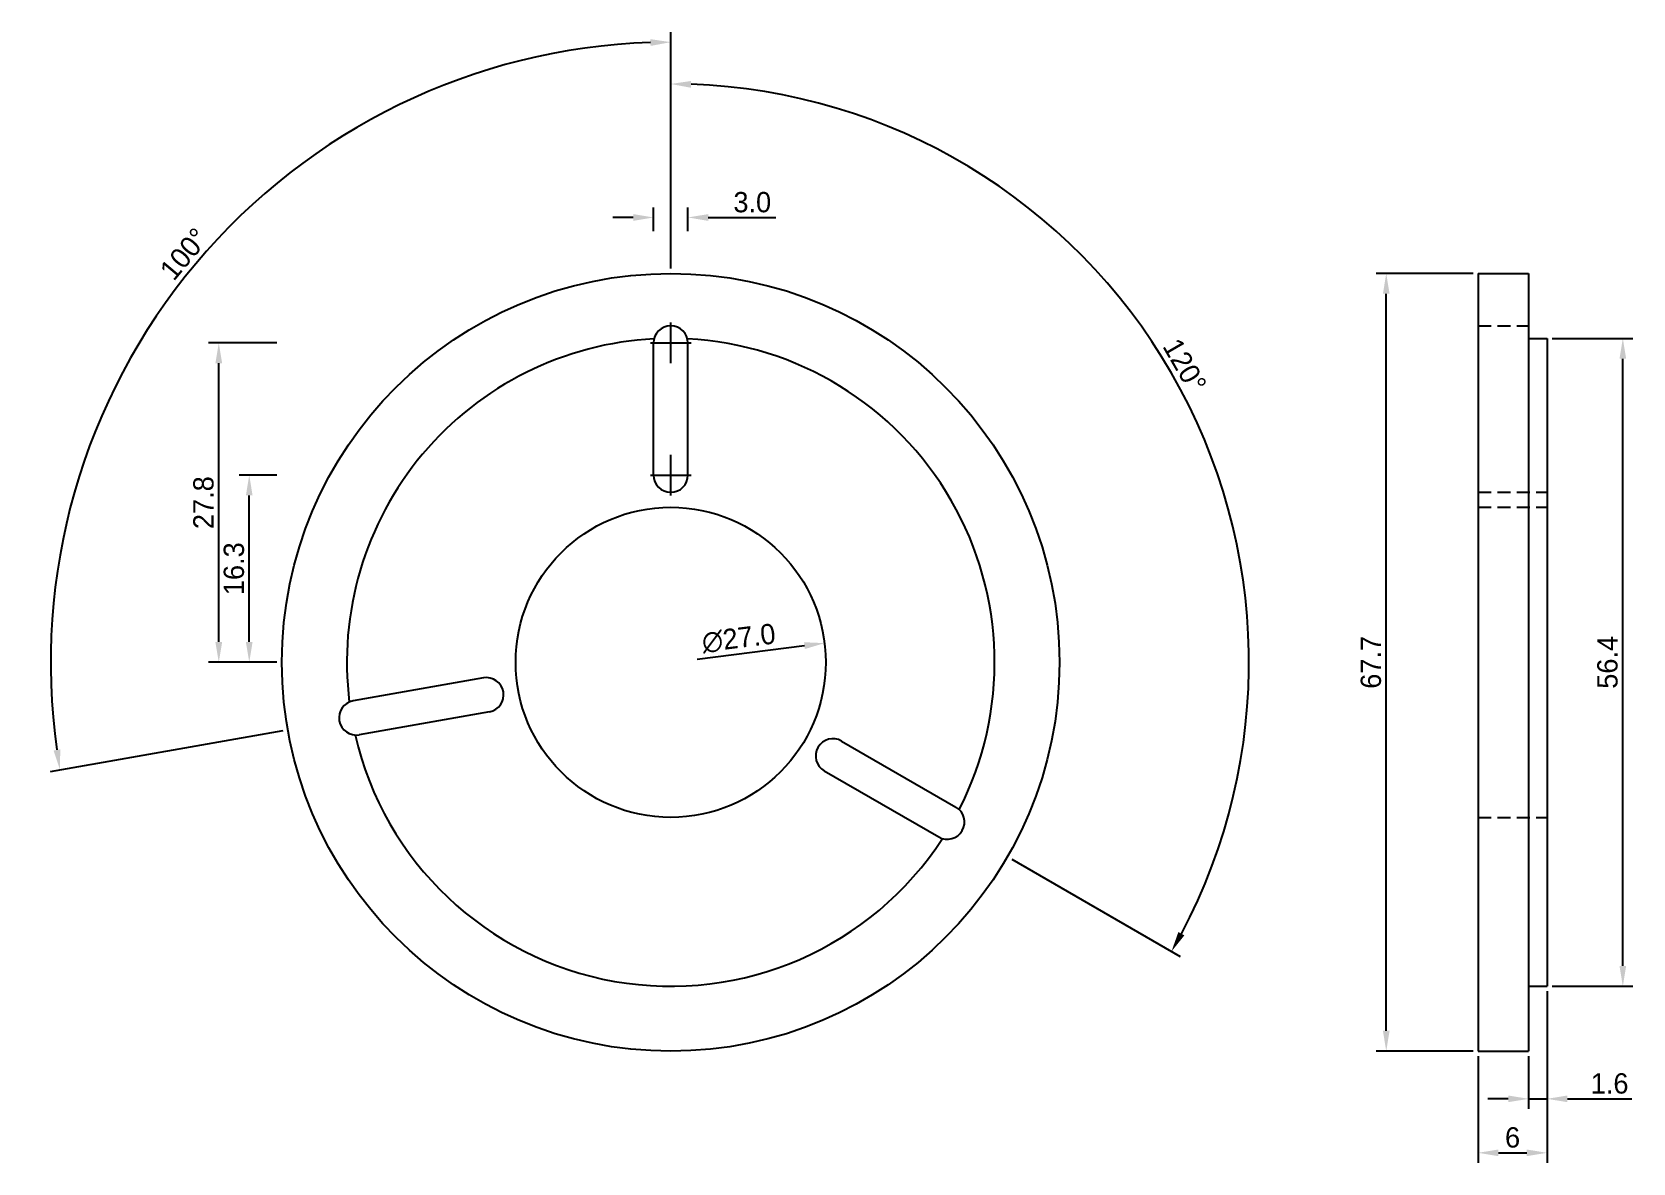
# Model space of a CAD drawing. Extents: x 44 to 184, y 56 to 155.
import ezdxf

# ---------------------------------------------------------------- set-up
doc = ezdxf.new("R2010")
doc.units = 0
doc.header["$LTSCALE"] = 0.707071
doc.linetypes.add('HIDDEN', pattern=[9.525, 6.35, -3.175])
doc.layers.get('0').update_dxf_attribs({"linetype": 'CONTINUOUS'})
doc.layers.get('DEFPOINTS').update_dxf_attribs({"linetype": 'CONTINUOUS'})
doc.layers.add('DIMS', color=254, linetype='CONTINUOUS')
doc.dimstyles.new('STANDARD_WS', dxfattribs={"dimscale": 0.707071, "dimtxt": 2.5, "dimasz": 2.5, "dimexe": 1.25, "dimexo": 0.625, "dimtad": 1, "dimdec": 1, "dimtxsty": 'STANDARD', "dimcen": 2.5, "dimazin": 3, "dimtfac": 1, "dimtdec": 1, "dimtmove": 0, "dimatfit": 3, "dimtolj": 1, "dimtzin": 0})

# ---------------------------------------------------------------- blocks, each defined once
blk = doc.blocks.new('*D0')
at = {"color": 0, "linetype": 'BYBLOCK'}
for p, q in [((176.3, 71.36), (176.3, 56.42)), ((170.3, 65.71), (170.3, 56.42)), ((172.07, 57.3), (174.53, 57.3))]:
    blk.add_line(p, q, dxfattribs=at)
for points in [[(172.07, 57.59), (172.07, 57.01), (170.3, 57.3)], [(174.53, 57.59), (174.53, 57.01), (176.3, 57.3)]]:
    blk.add_solid(points, dxfattribs=at)
at = {"layer": 'DEFPOINTS', "color": 0, "linetype": 'BYBLOCK'}
for p in [(176.3, 71.8), (170.3, 66.15), (176.3, 57.3)]:
    blk.add_point(p, dxfattribs=at)
at = {"color": 0, "linetype": 'BYBLOCK', "insert": (173.3, 58.63), "char_height": 1.768, "attachment_point": 5}
blk.add_mtext('\\A1;6', dxfattribs=at)
blk = doc.blocks.new('*D1')
at = {"color": 0, "linetype": 'BYBLOCK'}
for p, q in [((176.3, 71.36), (176.3, 61.12)), ((174.7, 65.71), (174.7, 61.12)), ((172.93, 62), (171.16, 62)), ((174.7, 62), (176.3, 62)), ((178.07, 62), (183.67, 62))]:
    blk.add_line(p, q, dxfattribs=at)
for points in [[(172.93, 62.29), (172.93, 61.71), (174.7, 62)], [(178.07, 62.29), (178.07, 61.71), (176.3, 62)]]:
    blk.add_solid(points, dxfattribs=at)
at = {"layer": 'DEFPOINTS', "color": 0, "linetype": 'BYBLOCK'}
for p in [(176.3, 71.8), (174.7, 66.15), (176.3, 62)]:
    blk.add_point(p, dxfattribs=at)
at = {"color": 0, "linetype": 'BYBLOCK', "insert": (181.75, 63.33), "char_height": 1.768, "attachment_point": 5}
blk.add_mtext('\\A1;1.6', dxfattribs=at)
blk = doc.blocks.new('*D2')
at = {"color": 0, "linetype": 'BYBLOCK'}
blk.add_line((102.29, 100.29), (111.64, 101.46), dxfattribs=at)
blk.add_solid([(111.61, 101.75), (111.68, 101.16), (113.4, 101.67)], dxfattribs=at)
at = {"layer": 'DEFPOINTS', "color": 0, "linetype": 'BYBLOCK'}
for p in [(113.4, 101.67), (86.6, 98.33)]:
    blk.add_point(p, dxfattribs=at)
at = {"color": 0, "linetype": 'BYBLOCK', "insert": (105.92, 102.08), "char_height": 1.768, "attachment_point": 5, "rotation": 7.125}
blk.add_mtext('\\A1;∅27.0', dxfattribs=at)
blk = doc.blocks.new('*D5')
at = {"color": 0, "linetype": 'BYBLOCK'}
for p, q in [((98.5, 137.54), (98.5, 139.61)), ((101.5, 137.54), (101.5, 139.61)), ((96.73, 138.73), (94.96, 138.73)), ((103.27, 138.73), (109.16, 138.73))]:
    blk.add_line(p, q, dxfattribs=at)
for points in [[(96.73, 139.02), (96.73, 138.43), (98.5, 138.73)], [(103.27, 139.02), (103.27, 138.43), (101.5, 138.73)]]:
    blk.add_solid(points, dxfattribs=at)
at = {"layer": 'DEFPOINTS', "color": 0, "linetype": 'BYBLOCK'}
for p in [(101.5, 138.73), (98.5, 137.1), (101.5, 137.1)]:
    blk.add_point(p, dxfattribs=at)
at = {"color": 0, "linetype": 'BYBLOCK', "insert": (107.1, 140.05), "char_height": 1.768, "attachment_point": 5}
blk.add_mtext('\\A1;3.0', dxfattribs=at)
blk = doc.blocks.new('*D6')
at = {"color": 0, "linetype": 'BYBLOCK'}
for p, q in [((100, 134.29), (100, 154.87)), ((66.23, 94.05), (45.96, 90.47))]:
    blk.add_line(p, q, dxfattribs=at)
blk.add_arc((100, 100), 53.99, 91.8761, 188.1239, dxfattribs=at)
for points in [[(98.23, 154.25), (98.24, 153.66), (100, 153.99)], [(46.84, 92.42), (46.26, 92.32), (46.83, 90.63)]]:
    blk.add_solid(points, dxfattribs=at)
at = {"layer": 'DEFPOINTS', "color": 0, "linetype": 'BYBLOCK'}
for p in [(70.33, 145.11), (100, 133.85), (100, 113.5), (83.95, 97.17), (66.66, 94.12)]:
    blk.add_point(p, dxfattribs=at)
at = {"color": 0, "linetype": 'BYBLOCK', "insert": (57.63, 135.55), "char_height": 1.768, "attachment_point": 5, "rotation": 50}
blk.add_mtext('\\A1;100°', dxfattribs=at)
blk = doc.blocks.new('*D7')
at = {"color": 0, "linetype": 'BYBLOCK'}
for p, q in [((100, 134.29), (100, 151.23)), ((129.7, 82.85), (144.37, 74.38))]:
    blk.add_line(p, q, dxfattribs=at)
blk.add_arc((100, 100), 50.35, 332.0118, 87.9882, dxfattribs=at)
for points in [[(101.76, 150.02), (101.77, 150.61), (100, 150.35)], [(144.72, 76.23), (144.2, 76.52), (143.6, 74.83)]]:
    blk.add_solid(points, dxfattribs=at)
at = {"layer": 'DEFPOINTS', "color": 0, "linetype": 'BYBLOCK'}
for p in [(100, 133.85), (100, 113.5), (149.58, 108.74), (114.12, 91.85), (129.31, 83.08)]:
    blk.add_point(p, dxfattribs=at)
at = {"color": 0, "linetype": 'BYBLOCK', "insert": (144.75, 125.84), "char_height": 1.768, "attachment_point": 5, "rotation": 300}
blk.add_mtext('\\A1;120°', dxfattribs=at)
blk = doc.blocks.new('*D8')
at = {"color": 0, "linetype": 'BYBLOCK'}
for p, q in [((65.71, 116.3), (62.42, 116.3)), ((63.3, 101.77), (63.3, 114.53)), ((65.71, 100), (62.42, 100))]:
    blk.add_line(p, q, dxfattribs=at)
for points in [[(63.01, 114.53), (63.59, 114.53), (63.3, 116.3)], [(63.01, 101.77), (63.59, 101.77), (63.3, 100)]]:
    blk.add_solid(points, dxfattribs=at)
at = {"layer": 'DEFPOINTS', "color": 0, "linetype": 'BYBLOCK'}
for p in [(63.3, 116.3), (66.15, 116.3), (66.15, 100)]:
    blk.add_point(p, dxfattribs=at)
at = {"color": 0, "linetype": 'BYBLOCK', "insert": (61.97, 108.15), "char_height": 1.768, "attachment_point": 5, "rotation": 90}
blk.add_mtext('\\A1;16.3', dxfattribs=at)
blk = doc.blocks.new('*D9')
at = {"color": 0, "linetype": 'BYBLOCK'}
for p, q in [((65.71, 127.8), (59.76, 127.8)), ((60.65, 101.77), (60.65, 126.03)), ((65.71, 100), (59.76, 100))]:
    blk.add_line(p, q, dxfattribs=at)
for points in [[(60.35, 126.03), (60.94, 126.03), (60.65, 127.8)], [(60.35, 101.77), (60.94, 101.77), (60.65, 100)]]:
    blk.add_solid(points, dxfattribs=at)
at = {"layer": 'DEFPOINTS', "color": 0, "linetype": 'BYBLOCK'}
for p in [(60.65, 127.8), (66.15, 127.8), (66.15, 100)]:
    blk.add_point(p, dxfattribs=at)
at = {"color": 0, "linetype": 'BYBLOCK', "insert": (59.32, 113.9), "char_height": 1.768, "attachment_point": 5, "rotation": 90}
blk.add_mtext('\\A1;27.8', dxfattribs=at)
blk = doc.blocks.new('*D10')
at = {"color": 0, "linetype": 'BYBLOCK'}
for p, q in [((176.74, 128.2), (183.78, 128.2)), ((182.9, 73.57), (182.9, 126.43)), ((176.74, 71.8), (183.78, 71.8))]:
    blk.add_line(p, q, dxfattribs=at)
for points in [[(182.61, 126.43), (183.19, 126.43), (182.9, 128.2)], [(182.61, 73.57), (183.19, 73.57), (182.9, 71.8)]]:
    blk.add_solid(points, dxfattribs=at)
at = {"layer": 'DEFPOINTS', "color": 0, "linetype": 'BYBLOCK'}
for p in [(176.3, 128.2), (182.9, 128.2), (176.3, 71.8)]:
    blk.add_point(p, dxfattribs=at)
at = {"color": 0, "linetype": 'BYBLOCK', "insert": (181.57, 100), "char_height": 1.768, "attachment_point": 5, "rotation": 90}
blk.add_mtext('\\A1;56.4', dxfattribs=at)
blk = doc.blocks.new('*D11')
at = {"color": 0, "linetype": 'BYBLOCK'}
for p, q in [((169.86, 133.85), (161.42, 133.85)), ((162.3, 67.92), (162.3, 132.08)), ((169.86, 66.15), (161.42, 66.15))]:
    blk.add_line(p, q, dxfattribs=at)
for points in [[(162.01, 132.08), (162.59, 132.08), (162.3, 133.85)], [(162.01, 67.92), (162.59, 67.92), (162.3, 66.15)]]:
    blk.add_solid(points, dxfattribs=at)
at = {"layer": 'DEFPOINTS', "color": 0, "linetype": 'BYBLOCK'}
for p in [(162.3, 133.85), (170.3, 133.85), (170.3, 66.15)]:
    blk.add_point(p, dxfattribs=at)
at = {"color": 0, "linetype": 'BYBLOCK', "insert": (160.97, 100), "char_height": 1.768, "attachment_point": 5, "rotation": 90}
blk.add_mtext('\\A1;67.7', dxfattribs=at)

msp = doc.modelspace()

# ---------------------------------------------------------------- linework, layer by layer
for p, q in [((170.3, 133.85), (170.3, 66.15)), ((170.3, 133.85), (174.7, 133.85)), ((174.7, 133.85), (174.7, 66.15)), ((100, 126.03), (100, 129.57)), ((98.23, 127.8), (101.77, 127.8)), ((98.5, 116.3), (98.5, 127.8)), ((101.5, 116.3), (101.5, 127.8)), ((174.7, 128.2), (176.3, 128.2)), ((176.3, 128.2), (176.3, 71.8)), ((100, 114.53), (100, 118.07)), ((98.23, 116.3), (101.77, 116.3)), ((83.69, 98.65), (72.36, 96.65)), ((84.21, 95.69), (72.88, 93.7)), ((114.87, 93.15), (124.83, 87.4)), ((113.37, 90.55), (123.33, 84.8)), ((174.7, 71.8), (176.3, 71.8)), ((170.3, 66.15), (174.7, 66.15))]:
    msp.add_line(p, q)
at = {"linetype": 'HIDDEN', "ltscale": 0.25}
for p, q in [((170.3, 129.3), (174.7, 129.3)), ((170.3, 114.8), (176.3, 114.8)), ((170.3, 113.5), (176.3, 113.5)), ((170.3, 86.5), (176.3, 86.5))]:
    msp.add_line(p, q, dxfattribs=at)
for radius in [33.85, 13.5]:
    msp.add_circle((100, 100), radius)
for centre, radius, start, end in [((100, 127.8), 1.5, 0, 180), ((100, 100), 28.2, 92.9587, 187.0413), ((100, 100), 28.2, 332.9587, 87.0413), ((100, 116.3), 1.5, 180, 0), ((83.95, 97.17), 1.5, 280, 100), ((72.62, 95.17), 1.5, 100, 280), ((100, 100), 28.2, 192.9587, 327.0413), ((114.12, 91.85), 1.5, 60, 240), ((124.08, 86.1), 1.5, 240, 60)]:
    msp.add_arc(centre, radius, start, end)

# ---------------------------------------------------------------- dimensions: what is measured, and where the dimension line sits
at = {"layer": 'DIMS'}
for base, line1, picture, middle in [((70.33, 145.11), ((83.95, 97.17), (66.66, 94.12)), '*D6', (57.63, 135.55)), ((149.58, 108.74), ((114.12, 91.85), (129.31, 83.08)), '*D7', (144.75, 125.84))]:
    dim = msp.add_angular_dim_2l(base=base, line1=line1, line2=((100, 113.5), (100, 133.85)), dimstyle='STANDARD_WS', override={"dimdec": 0, "dimtdec": 0}, dxfattribs=at)
    dim.commit()
    dim.dimension.update_dxf_attribs({"geometry": picture, "text_midpoint": middle})
dim = msp.add_linear_dim(base=(101.5, 138.73), p1=(98.5, 137.1), p2=(101.5, 137.1), text='<>.0', dimstyle='STANDARD_WS', override={"dimtofl": 0}, dxfattribs=at)
dim.commit()
dim.dimension.update_dxf_attribs({"geometry": '*D5', "text_midpoint": (107.1, 138.73), "dimtype": 160})
for base, p1, p2, picture, middle in [((162.3, 133.85), (170.3, 66.15), (170.3, 133.85), '*D11', (160.97, 100)), ((60.65, 127.8), (66.15, 100), (66.15, 127.8), '*D9', (59.32, 113.9)), ((182.9, 128.2), (176.3, 71.8), (176.3, 128.2), '*D10', (181.57, 100)), ((63.3, 116.3), (66.15, 100), (66.15, 116.3), '*D8', (61.97, 108.15))]:
    dim = msp.add_linear_dim(base=base, p1=p1, p2=p2, angle=90, dimstyle='STANDARD_WS', dxfattribs=at)
    dim.commit()
    dim.dimension.update_dxf_attribs({"geometry": picture, "text_midpoint": middle})
dim = msp.add_diameter_dim_2p(p1=(86.6, 98.33), p2=(113.4, 101.67), text='<>.0', dimstyle='STANDARD_WS', dxfattribs=at)
dim.commit()
dim.dimension.update_dxf_attribs({"geometry": '*D2', "text_midpoint": (106.09, 100.76), "dimtype": 163})
for base, p1, picture, middle in [((176.3, 57.3), (170.3, 66.15), '*D0', (173.3, 58.63)), ((176.3, 62), (174.7, 66.15), '*D1', (181.75, 63.33))]:
    dim = msp.add_linear_dim(base=base, p1=p1, p2=(176.3, 71.8), dimstyle='STANDARD_WS', dxfattribs=at)
    dim.commit()
    dim.dimension.update_dxf_attribs({"geometry": picture, "text_midpoint": middle})

doc.saveas('drawing.dxf')
